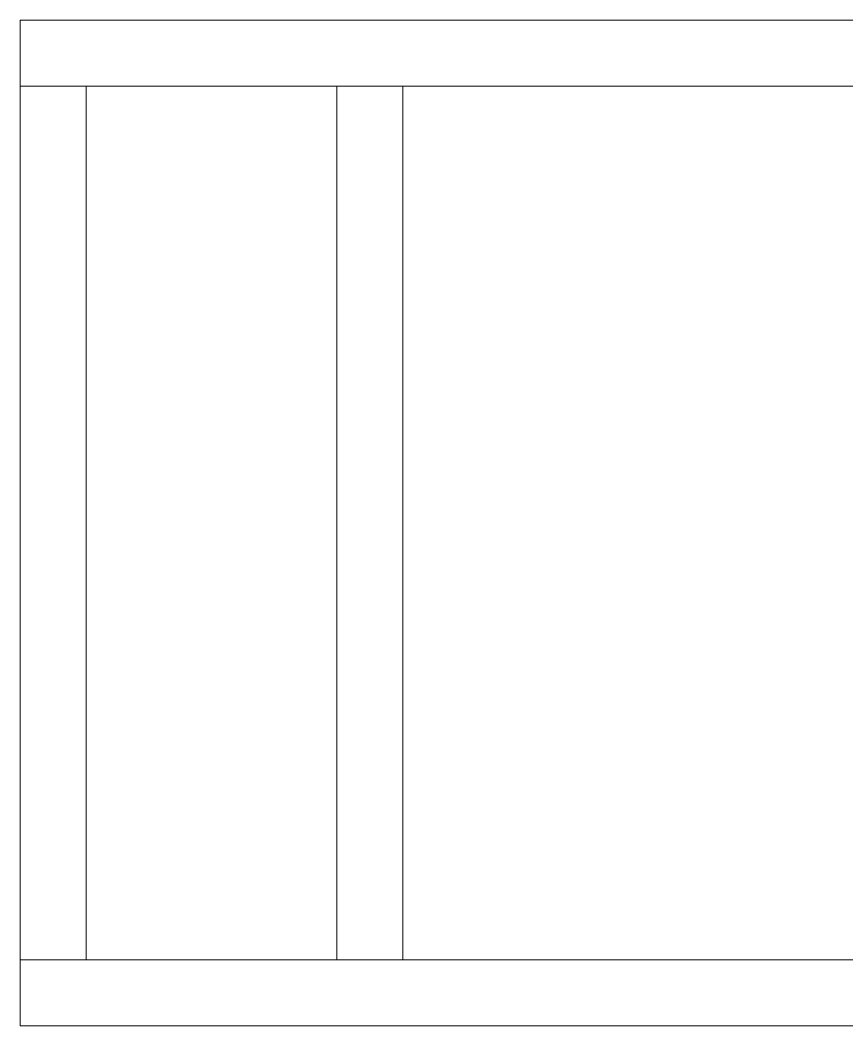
# Model space of a CAD drawing. Header units: inches. Extents: x -38 to 6, y -62 to 68.
# Drawn here: x -23.37 to -13.5, y -37.88 to -25.87 of the extents above; entities that cross this region are included whole.
import ezdxf

# ---------------------------------------------------------------- set-up
doc = ezdxf.new("R2010")
doc.units = ezdxf.units.IN
doc.header["$MEASUREMENT"] = 0
doc.layers.add('Layer 1', color=7, linetype='Continuous')

msp = doc.modelspace()

# ---------------------------------------------------------------- linework, layer by layer
at = {"layer": 'Layer 1', "color": 250, "lineweight": 9}
for points in [[(-23.368, -26.661), (-3.801, -26.661), (-3.801, -25.874), (-23.368, -25.874), (-23.368, -26.661)], [(-23.368, -37.882), (-3.801, -37.882), (-3.801, -37.095), (-23.368, -37.095), (-23.368, -37.882)]]:
    msp.add_lwpolyline(points, close=True, dxfattribs=at)
at = {"layer": 'Layer 1', "color": 252, "lineweight": 9}
msp.add_open_spline([(-23.368, -26.661), (-23.368, -26.661), (-23.368, -37.095), (-23.368, -37.095), (-23.368, -37.095), (-23.368, -37.095), (-22.58, -37.095), (-22.58, -37.095), (-22.58, -37.095), (-22.58, -37.095), (-22.58, -26.661), (-22.58, -26.661), (-22.58, -26.661), (-22.58, -26.661), (-23.368, -26.661), (-23.368, -26.661)], degree=3, knots=[0, 0, 0, 0, 0.2, 0.2, 0.2, 0.2, 0.4, 0.4, 0.4, 0.4, 0.6, 0.6, 0.6, 0.6, 1, 1, 1, 1], dxfattribs=at)
at = {"layer": 'Layer 1', "color": 240, "lineweight": 9}
msp.add_open_spline([(-19.588, -37.095), (-19.588, -37.095), (-19.588, -26.661), (-19.588, -26.661), (-19.588, -26.661), (-19.588, -26.661), (-18.801, -26.661), (-18.801, -26.661), (-18.801, -26.661), (-18.801, -26.661), (-18.801, -37.095), (-18.801, -37.095), (-18.801, -37.095), (-18.801, -37.095), (-19.588, -37.095), (-19.588, -37.095)], degree=3, knots=[0, 0, 0, 0, 0.2, 0.2, 0.2, 0.2, 0.4, 0.4, 0.4, 0.4, 0.6, 0.6, 0.6, 0.6, 1, 1, 1, 1], dxfattribs=at)

doc.saveas('drawing.dxf')
